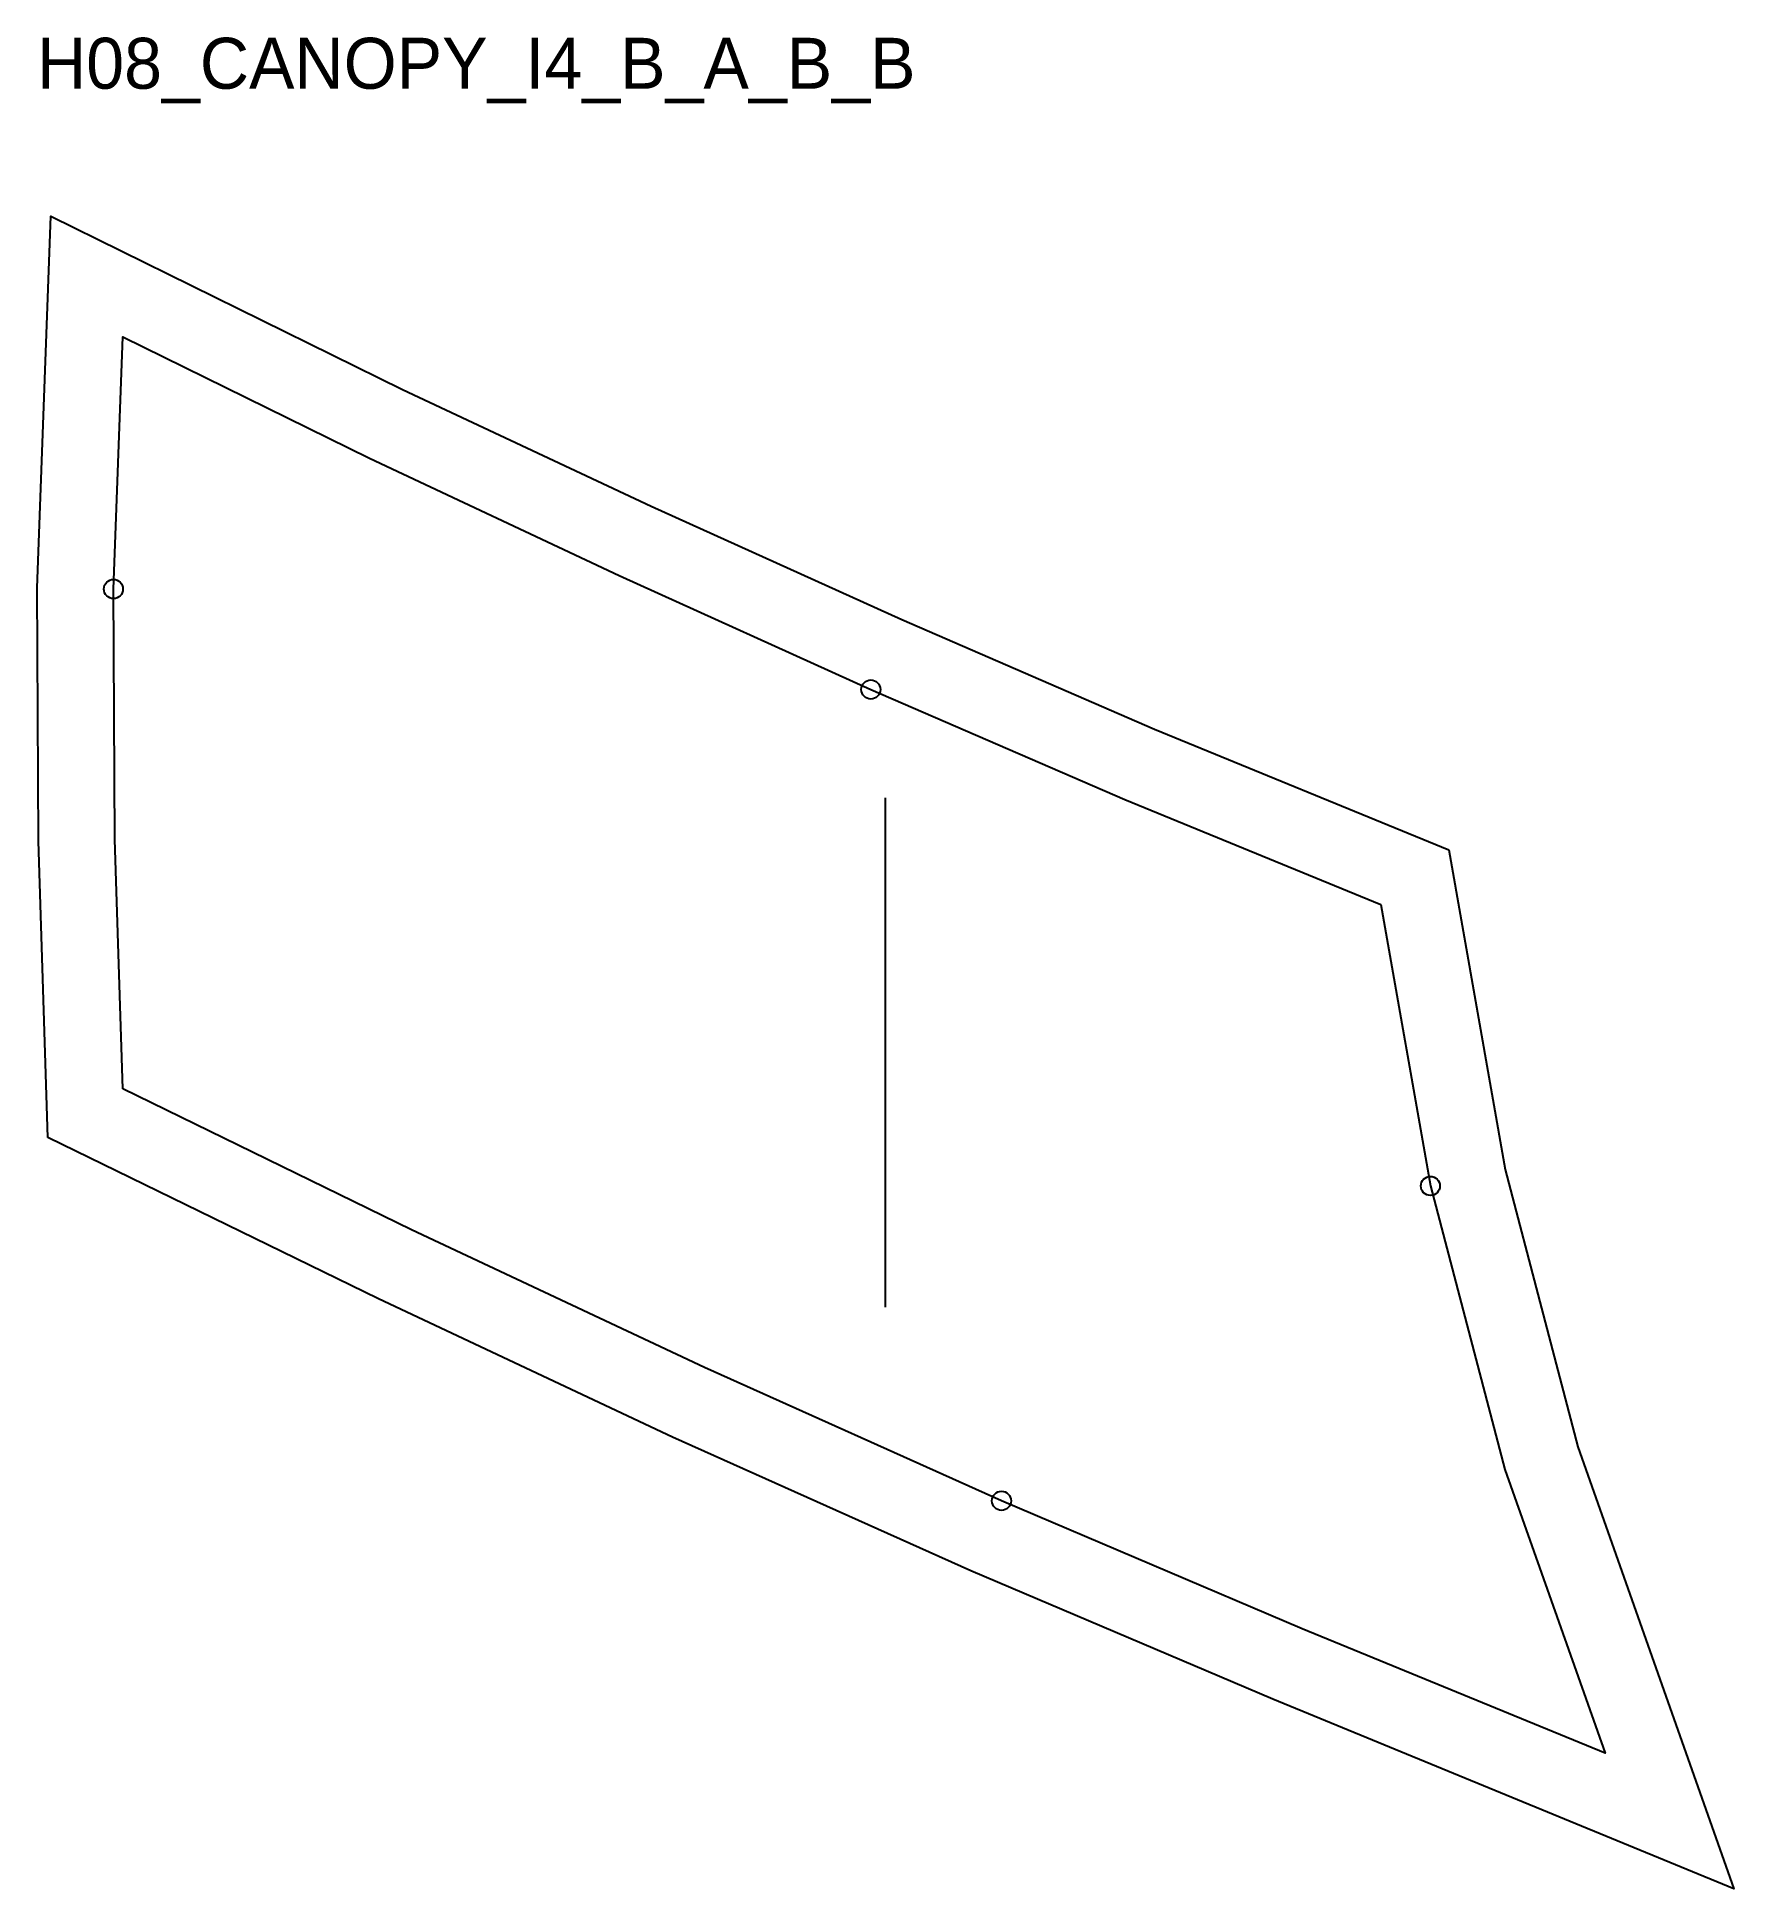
# Model space of a CAD drawing. Header units: millimetres. Extents: x -13 to 253, y -126 to 165.
import ezdxf

# ---------------------------------------------------------------- set-up
doc = ezdxf.new("R2010")
doc.units = ezdxf.units.MM
for name, color, linetype in [('CUT', 1, 'Continuous'), ('GRAIN', 3, 'Continuous'), ('ID', 7, 'Continuous'), ('NOTCH', 2, 'Continuous'), ('SEAM', 5, 'Continuous')]:
    doc.layers.add(name, color=color, linetype=linetype)

msp = doc.modelspace()

# ---------------------------------------------------------------- linework, layer by layer
at = {"layer": 'CUT'}
msp.add_lwpolyline([(-11.77, -7.61), (-13.23, 38.92), (-13.47, 78.67), (-11.31, 137.04), (43.95, 109.83), (82.97, 91.5), (122.34, 73.68), (162.01, 56.49), (208.26, 37.55), (217.09, -12.67), (228.52, -56.21), (253.03, -125.62), (180.59, -95.84), (133.2, -75.66), (86.34, -54.66), (40.16, -32.94), (-11.77, -7.61)], close=True, dxfattribs=at)
at = {"layer": 'GRAIN'}
msp.add_line((119.78, -34.29), (119.78, 45.71), dxfattribs=at)
at = {"layer": 'NOTCH'}
for centre in [(-1.47, 78.49), (117.48, 62.71), (205.36, -15.24), (138, -64.67)]:
    msp.add_circle(centre, 1.5, dxfattribs=at)
at = {"layer": 'SEAM'}
msp.add_lwpolyline([(0, 0), (-1.24, 39.14), (-1.47, 78.49), (0, 118.1), (38.75, 99.02), (77.94, 80.6), (117.48, 62.71), (157.35, 45.43), (197.59, 28.95), (205.36, -15.24), (217.04, -59.74), (232.79, -104.32), (185.23, -84.77), (138, -64.67), (91.34, -43.76), (45.34, -22.12)], close=True, dxfattribs=at)

# ---------------------------------------------------------------- texts
at = {"layer": 'ID'}
msp.add_text('H08_CANOPY_I4_B_A_B_B', height=8, dxfattribs=at).set_placement((-13.47, 157.04))

doc.saveas('drawing.dxf')
